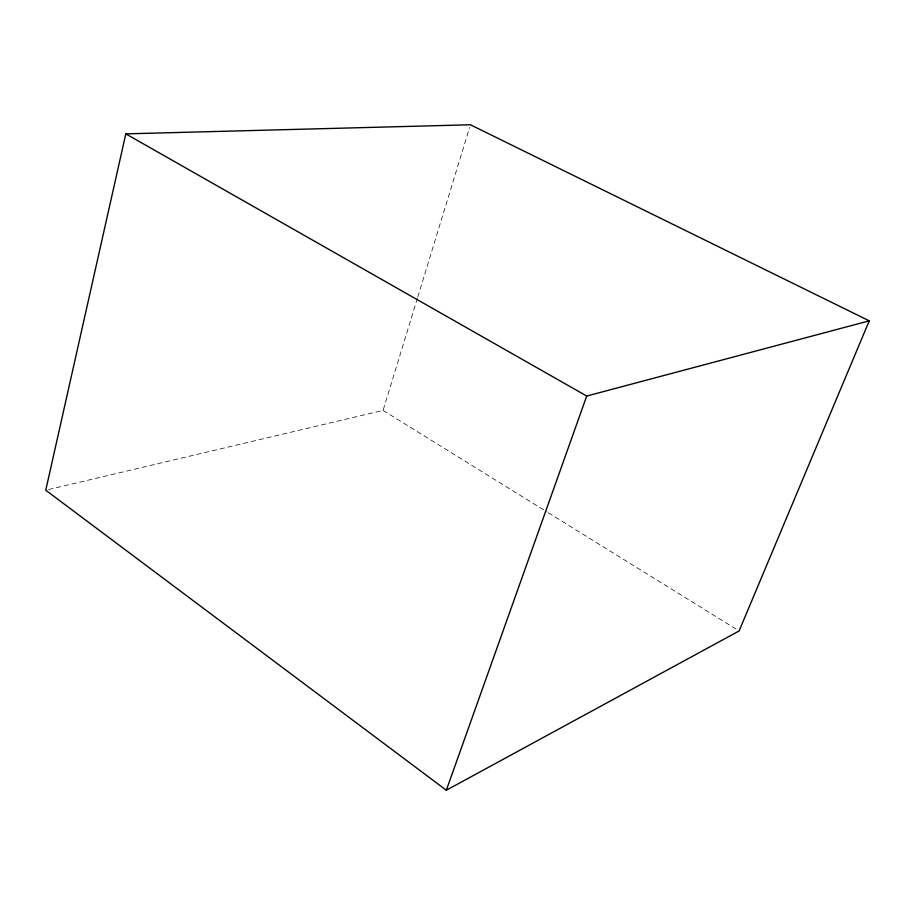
<?xml version="1.0" encoding="UTF-8"?>
<svg xmlns="http://www.w3.org/2000/svg" width="915" height="915" viewBox="0 0 915 915"><rect width="100%" height="100%" fill="white"/><g stroke="black" fill="none" stroke-linecap="round" stroke-linejoin="round"><path stroke-width="0.69" stroke-dasharray="4.58 3.43" d="M48.529 489.559L383.088 410.4L417.354 298.336M417.778 296.975L469.589 127.505M383.088 410.4L547.124 512.023M548.337 512.777L739.103 630.961"/><path stroke-width="1.37" d="M125.812 133.865L45.75 490.223L446.326 790.228L739.103 630.961L869.25 320.845L470.424 124.772L125.812 133.865L586.721 396.046L869.25 320.845M446.326 790.228L586.721 396.046"/></g></svg>
